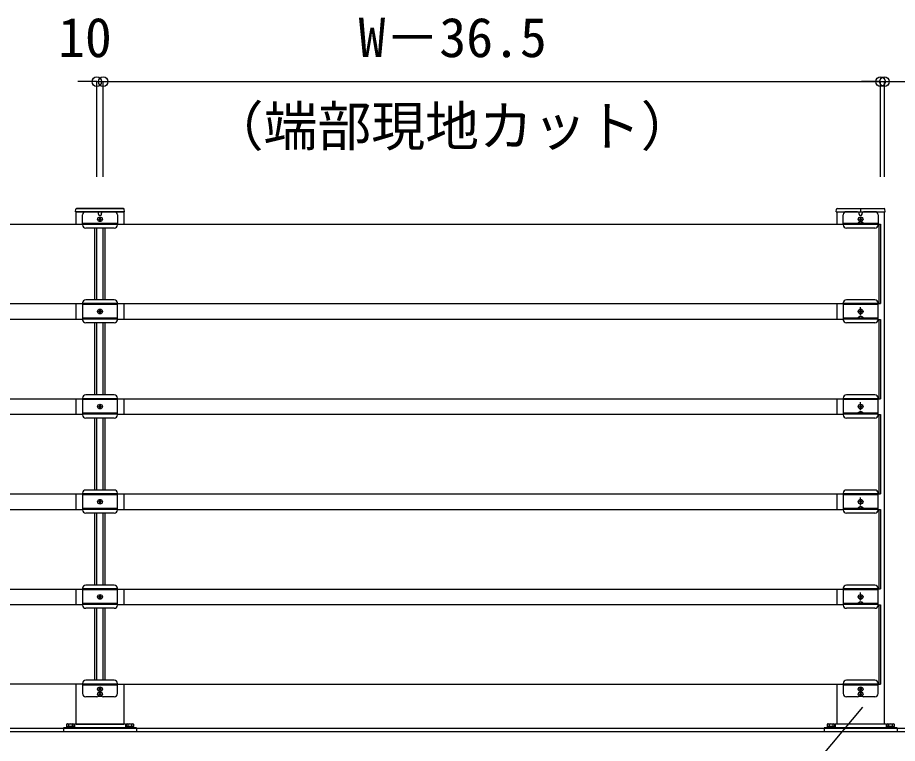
# Model space of a CAD drawing. Units: millimetres, scale not verified. Extents: x -4375 to 4375, y -6499 to 6473.
# Drawn here: x 373 to 1760, y 782 to 1927 of the extents above; entities that cross this region are included whole.
import ezdxf
from ezdxf.enums import TextEntityAlignment as Align

# ---------------------------------------------------------------- set-up
doc = ezdxf.new("R2010")
doc.units = ezdxf.units.MM
doc.header["$LTSCALE"] = 30
doc.layers.add('0-3_YKK_A1', color=4, linetype='Continuous')
doc.layers.add('0-4_YKK_D', color=6, linetype='Continuous')
doc.styles.add('ＭＳ ゴシック', font='')
doc.styles.get('ＭＳ ゴシック').set_extended_font_data('MS Gothic')

msp = doc.modelspace()

# ---------------------------------------------------------------- linework, layer by layer
at = {"layer": '0-3_YKK_A1'}
for p, q in [((464, 1620.8), (464.21, 1624.85)), ((465.21, 1625.8), (539.79, 1625.8)), ((539.79, 1625.8), (465.21, 1625.8)), ((541, 1620.8), (540.79, 1624.85)), ((1664, 1620.8), (1664.21, 1624.85)), ((1665.21, 1625.8), (1739.79, 1625.8)), ((1702.5, 1625.8), (1702.5, 1620.8)), ((465, 1600.8), (465, 1620.8)), ((475, 1599.8), (475, 1615.8)), ((497.75, 1620.8), (480, 1620.8)), ((500.25, 1616.8), (500.25, 1618.3)), ((504.75, 1616.8), (504.75, 1618.3)), ((525, 1620.8), (507.25, 1620.8)), ((530, 1615.8), (530, 1599.8)), ((540, 1620.8), (540, 1600.8)), ((1665, 1620.8), (1665, 1600.8)), ((1675, 1599.8), (1675, 1615.8)), ((1697.75, 1620.8), (1680, 1620.8)), ((1700.25, 1616.8), (1700.25, 1618.3)), ((1704.75, 1616.8), (1704.75, 1618.3)), ((1725, 1620.8), (1707.25, 1620.8)), ((1730, 1615.8), (1730, 1599.8)), ((1740, 812.8), (1740, 1620.8)), ((532.5, 1600.8), (2.5, 1600.8)), ((530, 1602.4), (475, 1602.4)), ((530, 1600.8), (475, 1600.8)), ((501.27, 1608.39), (500.45, 1608.39)), ((1675, 1600.8), (530, 1600.8)), ((1730, 1602.4), (1675, 1602.4)), ((1730, 1600.8), (1675, 1600.8)), ((1706.48, 1602.4), (1698.52, 1602.4)), ((1701.27, 1608.39), (1700.45, 1608.39)), ((1730, 1600.9), (1734, 1600.9)), ((1731, 1600.9), (1731, 1475.9)), ((1734, 1600.9), (1734, 1475.9)), ((525, 1594.8), (480, 1594.8)), ((494.5, 1481.9), (494.5, 1594.8)), ((497.5, 1481.9), (497.5, 1594.8)), ((507.5, 1481.9), (507.5, 1594.8)), ((510.5, 1481.9), (510.5, 1594.8)), ((1725, 1594.8), (1680, 1594.8)), ((2.5, 1475.8), (475, 1475.8)), ((465, 1450.8), (465, 1475.8)), ((475, 1476.9), (475, 1450.4)), ((530, 1475.9), (475, 1475.9)), ((530, 1474.4), (475, 1474.4)), ((525, 1481.9), (480, 1481.9)), ((530, 1450.4), (530, 1476.9)), ((530, 1475.8), (1675, 1475.8)), ((540, 1475.8), (540, 1450.8)), ((540, 1475.8), (540, 1450.8)), ((1665, 1475.8), (1665, 1450.8)), ((1675, 1476.9), (1675, 1450.4)), ((1730, 1475.9), (1675, 1475.9)), ((1730, 1474.4), (1675, 1474.4)), ((1725, 1481.9), (1680, 1481.9)), ((1730, 1450.4), (1730, 1476.9)), ((1730, 1475.9), (1734, 1475.9)), ((501.27, 1462.99), (500.45, 1462.99)), ((1701.27, 1462.99), (1700.45, 1462.99)), ((1702.5, 1457.65), (1702.5, 1470.15)), ((475, 1450.8), (2.5, 1450.8)), ((530, 1452.9), (475, 1452.9)), ((530, 1451.4), (475, 1451.4)), ((525, 1445.4), (480, 1445.4)), ((494.5, 1331.9), (494.5, 1445.4)), ((497.5, 1331.9), (497.5, 1445.4)), ((507.5, 1331.9), (507.5, 1445.4)), ((510.5, 1331.9), (510.5, 1445.4)), ((1675, 1450.8), (530, 1450.8)), ((1730, 1452.9), (1675, 1452.9)), ((1730, 1451.4), (1675, 1451.4)), ((1725, 1445.4), (1680, 1445.4)), ((1730, 1450.9), (1734, 1450.9)), ((1731, 1450.9), (1731, 1325.9)), ((1734, 1450.9), (1734, 1325.9)), ((2.5, 1325.8), (475, 1325.8)), ((465, 1300.8), (465, 1325.8)), ((475, 1326.9), (475, 1300.4)), ((530, 1325.9), (475, 1325.9)), ((530, 1324.4), (475, 1324.4)), ((525, 1331.9), (480, 1331.9)), ((530, 1300.4), (530, 1326.9)), ((530, 1325.8), (1675, 1325.8)), ((540, 1325.8), (540, 1300.8)), ((540, 1325.8), (540, 1300.8)), ((1665, 1325.8), (1665, 1300.8)), ((1675, 1326.9), (1675, 1300.4)), ((1730, 1325.9), (1675, 1325.9)), ((1730, 1324.4), (1675, 1324.4)), ((1725, 1331.9), (1680, 1331.9)), ((1702.5, 1307.65), (1702.5, 1320.15)), ((1730, 1300.4), (1730, 1326.9)), ((1730, 1325.9), (1734, 1325.9)), ((501.27, 1312.99), (500.45, 1312.99)), ((1701.27, 1312.99), (1700.45, 1312.99)), ((475, 1300.8), (2.5, 1300.8)), ((530, 1302.9), (475, 1302.9)), ((530, 1301.4), (475, 1301.4)), ((525, 1295.4), (480, 1295.4)), ((494.5, 1181.9), (494.5, 1295.4)), ((497.5, 1181.9), (497.5, 1295.4)), ((507.5, 1181.9), (507.5, 1295.4)), ((510.5, 1181.9), (510.5, 1295.4)), ((1675, 1300.8), (530, 1300.8)), ((1730, 1302.9), (1675, 1302.9)), ((1730, 1301.4), (1675, 1301.4)), ((1725, 1295.4), (1680, 1295.4)), ((1730, 1300.9), (1734, 1300.9)), ((1731, 1300.9), (1731, 1175.9)), ((1734, 1300.9), (1734, 1175.9)), ((525, 1181.9), (480, 1181.9)), ((1725, 1181.9), (1680, 1181.9)), ((2.5, 1175.8), (475, 1175.8)), ((465, 1150.8), (465, 1175.8)), ((475, 1176.9), (475, 1150.4)), ((530, 1175.9), (475, 1175.9)), ((530, 1174.4), (475, 1174.4)), ((530, 1150.4), (530, 1176.9)), ((530, 1175.8), (1675, 1175.8)), ((540, 1175.8), (540, 1150.8)), ((540, 1175.8), (540, 1150.8)), ((1665, 1175.8), (1665, 1150.8)), ((1675, 1176.9), (1675, 1150.4)), ((1730, 1175.9), (1675, 1175.9)), ((1730, 1174.4), (1675, 1174.4)), ((1702.5, 1157.65), (1702.5, 1170.15)), ((1730, 1150.4), (1730, 1176.9)), ((1730, 1175.9), (1734, 1175.9)), ((530, 1152.9), (475, 1152.9)), ((501.27, 1162.99), (500.45, 1162.99)), ((1730, 1152.9), (1675, 1152.9)), ((1701.27, 1162.99), (1700.45, 1162.99)), ((475, 1150.8), (2.5, 1150.8)), ((530, 1151.4), (475, 1151.4)), ((525, 1145.4), (480, 1145.4)), ((494.5, 1031.9), (494.5, 1145.4)), ((497.5, 1031.9), (497.5, 1145.4)), ((507.5, 1031.9), (507.5, 1145.4)), ((510.5, 1031.9), (510.5, 1145.4)), ((1675, 1150.8), (530, 1150.8)), ((1730, 1151.4), (1675, 1151.4)), ((1725, 1145.4), (1680, 1145.4)), ((1730.01, 1150.9), (1734, 1150.9)), ((1731, 1150.9), (1731, 1025.9)), ((1734, 1150.9), (1734, 1025.9)), ((525, 1031.9), (480, 1031.9)), ((1725, 1031.9), (1680, 1031.9)), ((2.5, 1025.8), (475, 1025.8)), ((465, 1000.8), (465, 1025.8)), ((475, 1026.9), (475, 1000.4)), ((530, 1025.9), (475, 1025.9)), ((530, 1024.4), (475, 1024.4)), ((530, 1000.4), (530, 1026.9)), ((530, 1025.8), (1675, 1025.8)), ((540, 1025.8), (540, 1000.8)), ((540, 1025.8), (540, 1000.8)), ((1665, 1025.8), (1665, 1000.8)), ((1675, 1026.9), (1675, 1000.4)), ((1730, 1025.9), (1675, 1025.9)), ((1730, 1024.4), (1675, 1024.4)), ((1702.5, 1007.65), (1702.5, 1020.15)), ((1730, 1000.4), (1730, 1026.9)), ((1730, 1025.9), (1734, 1025.9)), ((475, 1000.8), (2.5, 1000.8)), ((530, 1002.9), (475, 1002.9)), ((530, 1001.4), (475, 1001.4)), ((501.27, 1012.99), (500.45, 1012.99)), ((1675, 1000.8), (530, 1000.8)), ((1730, 1002.9), (1675, 1002.9)), ((1730, 1001.4), (1675, 1001.4)), ((1701.27, 1012.99), (1700.45, 1012.99)), ((1730, 1000.9), (1734, 1000.9)), ((1731, 1000.9), (1731, 875.9)), ((1734, 1000.9), (1734, 875.9)), ((525, 995.4), (480, 995.4)), ((494.5, 881.8), (494.5, 995.4)), ((497.5, 881.8), (497.5, 995.4)), ((507.5, 881.8), (507.5, 995.4)), ((510.5, 881.8), (510.5, 995.4)), ((1725, 995.4), (1680, 995.4)), ((475, 875.8), (2.5, 875.8)), ((465, 812.8), (465, 875.8)), ((475, 876.8), (475, 860.8)), ((530, 875.8), (475, 875.8)), ((525, 881.8), (480, 881.8)), ((530, 860.8), (530, 876.8)), ((530, 875.8), (1675, 875.8)), ((540, 875.8), (540, 812.8)), ((540, 875.8), (540, 812.8)), ((1665, 875.8), (1665, 812.8)), ((1675, 876.8), (1675, 860.8)), ((1730, 875.8), (1675, 875.8)), ((1725, 881.8), (1680, 881.8)), ((1730, 860.8), (1730, 876.8)), ((1730, 875.9), (1734, 875.9)), ((530, 874.2), (475, 874.2)), ((501.27, 868.21), (500.45, 868.21)), ((1730, 874.2), (1675, 874.2)), ((1701.27, 868.21), (1700.45, 868.21)), ((497.75, 855.8), (480, 855.8)), ((501.27, 860.21), (500.45, 860.21)), ((525, 855.8), (507.25, 855.8)), ((1697.75, 855.8), (1680, 855.8)), ((1701.27, 860.21), (1700.45, 860.21)), ((1725, 855.8), (1707.25, 855.8)), ((1824.5, 805.8), (-1824.5, 805.8)), ((560, 806.8), (445, 806.8)), ((445, 806.8), (445, 805.8)), ((445, 805.8), (445, 800.8)), ((450.5, 813), (449.73, 812.55)), ((449.73, 812.55), (449.73, 809)), ((449.73, 809), (461.27, 809)), ((450.5, 813), (460.5, 813)), ((452.61, 812.55), (452.61, 809)), ((458.39, 812.55), (458.39, 809)), ((460.5, 813), (461.27, 812.55)), ((461.27, 812.55), (461.27, 809)), ((542.5, 812.8), (462.5, 812.8)), ((462.5, 812.8), (462.5, 806.8)), ((465, 812.8), (540, 812.8)), ((542.5, 812.8), (542.5, 806.8)), ((544.5, 813), (543.73, 812.55)), ((543.73, 812.55), (543.73, 809)), ((543.73, 809), (555.27, 809)), ((544.5, 813), (554.5, 813)), ((546.61, 812.55), (546.61, 809)), ((552.39, 812.55), (552.39, 809)), ((554.5, 813), (555.27, 812.55)), ((555.27, 812.55), (555.27, 809)), ((560, 806.8), (560, 805.8)), ((560, 805.8), (560, 800.8)), ((1760, 806.8), (1645, 806.8)), ((1645, 806.8), (1645, 805.8)), ((1645, 805.8), (1645, 800.8)), ((1650.5, 813), (1649.73, 812.55)), ((1649.73, 812.55), (1649.73, 809)), ((1649.73, 809), (1661.27, 809)), ((1650.5, 813), (1660.5, 813)), ((1652.61, 812.55), (1652.61, 809)), ((1658.39, 812.55), (1658.39, 809)), ((1660.5, 813), (1661.27, 812.55)), ((1661.27, 812.55), (1661.27, 809)), ((1742.5, 812.8), (1662.5, 812.8)), ((1662.5, 812.8), (1662.5, 806.8)), ((1742.5, 812.8), (1742.5, 806.8)), ((1744.5, 813), (1743.73, 812.55)), ((1743.73, 812.55), (1743.73, 809)), ((1743.73, 809), (1755.27, 809)), ((1744.5, 813), (1754.5, 813)), ((1746.61, 812.55), (1746.61, 809)), ((1752.39, 812.55), (1752.39, 809)), ((1754.5, 813), (1755.27, 812.55)), ((1755.27, 812.55), (1755.27, 809)), ((1760, 806.8), (1760, 805.8)), ((1760, 805.8), (1760, 800.8)), ((1824.5, 800.8), (-1824.5, 800.8))]:
    msp.add_line(p, q, dxfattribs=at)
for points in [[(464, 1620.8), (541, 1620.8), (540.79, 1624.85)], [(541, 1620.8), (464, 1620.8), (464.21, 1624.85)], [(1664, 1620.8), (1741, 1620.8), (1740.79, 1624.85)], [(502.09, 1610.03), (502.09, 1610.85), (502.91, 1610.85), (502.91, 1610.03)], [(1702.09, 1610.03), (1702.09, 1610.85), (1702.91, 1610.85), (1702.91, 1610.03)], [(500.45, 1608.39), (500.45, 1609.21), (501.27, 1609.21)], [(502.91, 1607.57), (502.91, 1606.75), (502.09, 1606.75), (502.09, 1607.57)], [(503.73, 1609.21), (504.55, 1609.21), (504.55, 1608.39), (503.73, 1608.39)], [(1700.42, 1604.48), (1701.35, 1602.61), (1701.75, 1602.4)], [(1700.45, 1608.39), (1700.45, 1609.21), (1701.27, 1609.21)], [(1702.91, 1607.57), (1702.91, 1606.75), (1702.09, 1606.75), (1702.09, 1607.57)], [(1704.57, 1604.48), (1703.64, 1602.61), (1703.25, 1602.4)], [(1703.73, 1609.21), (1704.55, 1609.21), (1704.55, 1608.39), (1703.73, 1608.39)], [(500.45, 1462.99), (500.45, 1463.81), (501.27, 1463.81)], [(502.09, 1464.63), (502.09, 1465.45), (502.91, 1465.45), (502.91, 1464.63)], [(502.91, 1462.17), (502.91, 1461.35), (502.09, 1461.35), (502.09, 1462.17)], [(503.73, 1463.81), (504.55, 1463.81), (504.55, 1462.99), (503.73, 1462.99)], [(1700.45, 1462.99), (1700.45, 1463.81), (1701.27, 1463.81)], [(1702.09, 1464.63), (1702.09, 1465.45), (1702.91, 1465.45), (1702.91, 1464.63)], [(1702.91, 1462.17), (1702.91, 1461.35), (1702.09, 1461.35), (1702.09, 1462.17)], [(1703.73, 1463.81), (1704.55, 1463.81), (1704.55, 1462.99), (1703.73, 1462.99)], [(1700.42, 1454.98), (1701.35, 1453.11), (1701.75, 1452.9)], [(1704.57, 1454.98), (1703.64, 1453.11), (1703.25, 1452.9)], [(500.45, 1312.99), (500.45, 1313.81), (501.27, 1313.81)], [(502.09, 1314.63), (502.09, 1315.45), (502.91, 1315.45), (502.91, 1314.63)], [(502.91, 1312.17), (502.91, 1311.35), (502.09, 1311.35), (502.09, 1312.17)], [(503.73, 1313.81), (504.55, 1313.81), (504.55, 1312.99), (503.73, 1312.99)], [(1700.42, 1304.98), (1701.35, 1303.11), (1701.75, 1302.9)], [(1700.45, 1312.99), (1700.45, 1313.81), (1701.27, 1313.81)], [(1702.09, 1314.63), (1702.09, 1315.45), (1702.91, 1315.45), (1702.91, 1314.63)], [(1702.91, 1312.17), (1702.91, 1311.35), (1702.09, 1311.35), (1702.09, 1312.17)], [(1704.57, 1304.98), (1703.64, 1303.11), (1703.25, 1302.9)], [(1703.73, 1313.81), (1704.55, 1313.81), (1704.55, 1312.99), (1703.73, 1312.99)], [(500.45, 1162.99), (500.45, 1163.81), (501.27, 1163.81)], [(502.09, 1164.63), (502.09, 1165.45), (502.91, 1165.45), (502.91, 1164.63)], [(502.91, 1162.17), (502.91, 1161.35), (502.09, 1161.35), (502.09, 1162.17)], [(503.73, 1163.81), (504.55, 1163.81), (504.55, 1162.99), (503.73, 1162.99)], [(1700.42, 1154.98), (1701.35, 1153.11), (1701.75, 1152.9)], [(1700.45, 1162.99), (1700.45, 1163.81), (1701.27, 1163.81)], [(1702.09, 1164.63), (1702.09, 1165.45), (1702.91, 1165.45), (1702.91, 1164.63)], [(1702.91, 1162.17), (1702.91, 1161.35), (1702.09, 1161.35), (1702.09, 1162.17)], [(1704.57, 1154.98), (1703.64, 1153.11), (1703.25, 1152.9)], [(1703.73, 1163.81), (1704.55, 1163.81), (1704.55, 1162.99), (1703.73, 1162.99)], [(500.45, 1012.99), (500.45, 1013.81), (501.27, 1013.81)], [(502.09, 1014.63), (502.09, 1015.45), (502.91, 1015.45), (502.91, 1014.63)], [(503.73, 1013.81), (504.55, 1013.81), (504.55, 1012.99), (503.73, 1012.99)], [(1700.45, 1012.99), (1700.45, 1013.81), (1701.27, 1013.81)], [(1702.09, 1014.63), (1702.09, 1015.45), (1702.91, 1015.45), (1702.91, 1014.63)], [(1703.73, 1013.81), (1704.55, 1013.81), (1704.55, 1012.99), (1703.73, 1012.99)], [(502.91, 1012.17), (502.91, 1011.35), (502.09, 1011.35), (502.09, 1012.17)], [(1700.42, 1004.98), (1701.35, 1003.11), (1701.75, 1002.9)], [(1702.91, 1012.17), (1702.91, 1011.35), (1702.09, 1011.35), (1702.09, 1012.17)], [(1704.57, 1004.98), (1703.64, 1003.11), (1703.25, 1002.9)], [(500.45, 868.21), (500.45, 867.39), (501.27, 867.39)], [(502.91, 869.03), (502.91, 869.85), (502.09, 869.85), (502.09, 869.03)], [(502.09, 866.57), (502.09, 865.75), (502.91, 865.75), (502.91, 866.57)], [(502.91, 861.03), (502.91, 861.85), (502.09, 861.85), (502.09, 861.03)], [(503.73, 867.39), (504.55, 867.39), (504.55, 868.21), (503.73, 868.21)], [(1700.45, 868.21), (1700.45, 867.39), (1701.27, 867.39)], [(1702.91, 869.03), (1702.91, 869.85), (1702.09, 869.85), (1702.09, 869.03)], [(1702.09, 866.57), (1702.09, 865.75), (1702.91, 865.75), (1702.91, 866.57)], [(1702.91, 861.03), (1702.91, 861.85), (1702.09, 861.85), (1702.09, 861.03)], [(1703.73, 867.39), (1704.55, 867.39), (1704.55, 868.21), (1703.73, 868.21)], [(500.45, 860.21), (500.45, 859.39), (501.27, 859.39)], [(502.09, 858.57), (502.09, 857.75), (502.91, 857.75), (502.91, 858.57)], [(503.73, 859.39), (504.55, 859.39), (504.55, 860.21), (503.73, 860.21)], [(1700.45, 860.21), (1700.45, 859.39), (1701.27, 859.39)], [(1702.09, 858.57), (1702.09, 857.75), (1702.91, 857.75), (1702.91, 858.57)], [(1703.73, 859.39), (1704.55, 859.39), (1704.55, 860.21), (1703.73, 860.21)]]:
    msp.add_lwpolyline(points, dxfattribs=at)
for points in [[(449, 807.8), (449, 806.8), (462, 806.8), (462, 807.8)], [(449.92, 807.8), (461.07, 807.8), (461.07, 809), (449.92, 809)], [(543, 807.8), (543, 806.8), (556, 806.8), (556, 807.8)], [(543.92, 807.8), (555.07, 807.8), (555.07, 809), (543.92, 809)], [(1649, 807.8), (1649, 806.8), (1662, 806.8), (1662, 807.8)], [(1649.92, 807.8), (1661.07, 807.8), (1661.07, 809), (1649.92, 809)], [(1743, 807.8), (1743, 806.8), (1756, 806.8), (1756, 807.8)], [(1743.92, 807.8), (1755.07, 807.8), (1755.07, 809), (1743.92, 809)]]:
    msp.add_lwpolyline(points, close=True, dxfattribs=at)
for centre in [(502.5, 1608.8), (1702.5, 1608.8), (502.5, 1463.4), (1702.5, 1463.4), (502.5, 1313.4), (1702.5, 1313.4), (502.5, 1163.4), (1702.5, 1163.4), (502.5, 1013.4), (1702.5, 1013.4), (502.5, 867.8), (502.5, 859.8), (1702.5, 867.8), (1702.5, 859.8)]:
    msp.add_circle(centre, 3.75, dxfattribs=at)
for centre, radius, start, end in [((465.21, 1624.8), 1, 90, 177), ((465.21, 1624.8), 1, 90, 177), ((539.79, 1624.8), 1, 3, 90), ((539.79, 1624.8), 1, 3, 90), ((1665.21, 1624.8), 1, 90, 177), ((1739.79, 1624.8), 1, 3, 90), ((480, 1615.8), 5, 90, 180), ((497.75, 1618.3), 2.5, 0, 90), ((502.5, 1616.8), 2.25, 180, 0), ((507.25, 1618.3), 2.5, 90, 180), ((525, 1615.8), 5, 0, 90), ((1680, 1615.8), 5, 90, 180), ((1697.75, 1618.3), 2.5, 0, 90), ((1702.5, 1616.8), 2.25, 180, 0), ((1707.25, 1618.3), 2.5, 90, 180), ((1725, 1615.8), 5, 0, 90), ((480, 1599.8), 5, 180, 270), ((501.27, 1610.03), 0.82, 270, 0), ((501.27, 1607.57), 0.82, 0, 90), ((503.73, 1610.03), 0.82, 180, 270), ((503.73, 1607.57), 0.82, 90, 180), ((525, 1599.8), 5, 270, 0), ((1680, 1599.8), 5, 180, 270), ((1698.52, 1602.67), 0.274, 142.28591, 270), ((1702.5, 1599.6), 5.3, 37.71409, 142.28591), ((1701.27, 1610.03), 0.82, 270, 0), ((1701.27, 1607.57), 0.82, 0, 90), ((1703.73, 1610.03), 0.82, 180, 270), ((1703.73, 1607.57), 0.82, 90, 180), ((1706.48, 1602.67), 0.274, 270, 37.71409), ((1725, 1599.8), 5, 270, 0), ((480, 1476.9), 5, 90, 180), ((525, 1476.9), 5, 0, 90), ((1680, 1476.9), 5, 90, 180), ((1725, 1476.9), 5, 0, 90), ((501.27, 1464.63), 0.82, 270, 0), ((501.27, 1462.17), 0.82, 0, 90), ((503.73, 1464.63), 0.82, 180, 270), ((503.73, 1462.17), 0.82, 90, 180), ((1701.27, 1464.63), 0.82, 270, 0), ((1701.27, 1462.17), 0.82, 0, 90), ((1703.73, 1464.63), 0.82, 180, 270), ((1703.73, 1462.17), 0.82, 90, 180), ((480, 1450.4), 5, 180, 270), ((525, 1450.4), 5, 270, 0), ((1680, 1450.4), 5, 180, 270), ((1698.52, 1453.17), 0.274, 142.28591, 270), ((1702.5, 1450.1), 5.3, 37.71409, 142.28591), ((1706.48, 1453.17), 0.274, 270, 37.71409), ((1725, 1450.4), 5, 270, 0), ((480, 1326.9), 5, 90, 180), ((525, 1326.9), 5, 0, 90), ((1680, 1326.9), 5, 90, 180), ((1725, 1326.9), 5, 0, 90), ((501.27, 1314.63), 0.82, 270, 0), ((501.27, 1312.17), 0.82, 0, 90), ((503.73, 1314.63), 0.82, 180, 270), ((503.73, 1312.17), 0.82, 90, 180), ((1702.5, 1300.1), 5.3, 37.71409, 142.28591), ((1701.27, 1314.63), 0.82, 270, 0), ((1701.27, 1312.17), 0.82, 0, 90), ((1703.73, 1314.63), 0.82, 180, 270), ((1703.73, 1312.17), 0.82, 90, 180), ((480, 1300.4), 5, 180, 270), ((525, 1300.4), 5, 270, 0), ((1680, 1300.4), 5, 180, 270), ((1698.52, 1303.17), 0.274, 142.28591, 270), ((1706.48, 1303.17), 0.274, 270, 37.71409), ((1725, 1300.4), 5, 270, 0), ((480, 1176.9), 5, 90, 180), ((525, 1176.9), 5, 0, 90), ((1680, 1176.9), 5, 90, 180), ((1725, 1176.9), 5, 0, 90), ((501.27, 1164.63), 0.82, 270, 0), ((501.27, 1162.17), 0.82, 0, 90), ((503.73, 1164.63), 0.82, 180, 270), ((503.73, 1162.17), 0.82, 90, 180), ((1698.52, 1153.17), 0.274, 142.28591, 270), ((1702.5, 1150.1), 5.3, 37.71409, 142.28591), ((1701.27, 1164.63), 0.82, 270, 0), ((1701.27, 1162.17), 0.82, 0, 90), ((1703.73, 1164.63), 0.82, 180, 270), ((1703.73, 1162.17), 0.82, 90, 180), ((1706.48, 1153.17), 0.274, 270, 37.71409), ((480, 1150.4), 5, 180, 270), ((525, 1150.4), 5, 270, 0), ((1680, 1150.4), 5, 180, 270), ((1725, 1150.4), 5, 270, 0), ((480, 1026.9), 5, 90, 180), ((525, 1026.9), 5, 0, 90), ((1680, 1026.9), 5, 90, 180), ((1725, 1026.9), 5, 0, 90), ((501.27, 1014.63), 0.82, 270, 0), ((503.73, 1014.63), 0.82, 180, 270), ((1701.27, 1014.63), 0.82, 270, 0), ((1703.73, 1014.63), 0.82, 180, 270), ((480, 1000.4), 5, 180, 270), ((501.27, 1012.17), 0.82, 0, 90), ((503.73, 1012.17), 0.82, 90, 180), ((525, 1000.4), 5, 270, 0), ((1680, 1000.4), 5, 180, 270), ((1698.52, 1003.17), 0.274, 142.28591, 270), ((1702.5, 1000.1), 5.3, 37.71409, 142.28591), ((1701.27, 1012.17), 0.82, 0, 90), ((1703.73, 1012.17), 0.82, 90, 180), ((1706.48, 1003.17), 0.274, 270, 37.71409), ((1725, 1000.4), 5, 270, 0), ((480, 876.8), 5, 90, 180), ((525, 876.8), 5, 0, 90), ((1680, 876.8), 5, 90, 180), ((1725, 876.8), 5, 0, 90), ((480, 860.8), 5, 180, 270), ((501.27, 869.03), 0.82, 270, 0), ((501.27, 866.57), 0.82, 0, 90), ((501.27, 861.03), 0.82, 270, 0), ((503.73, 869.03), 0.82, 180, 270), ((503.73, 866.57), 0.82, 90, 180), ((503.73, 861.03), 0.82, 180, 270), ((525, 860.8), 5, 270, 0), ((1680, 860.8), 5, 180, 270), ((1701.27, 869.03), 0.82, 270, 0), ((1701.27, 866.57), 0.82, 0, 90), ((1701.27, 861.03), 0.82, 270, 0), ((1703.73, 869.03), 0.82, 180, 270), ((1703.73, 866.57), 0.82, 90, 180), ((1703.73, 861.03), 0.82, 180, 270), ((1725, 860.8), 5, 270, 0), ((497.75, 858.3), 2.5, 270, 330.56993), ((501.27, 858.57), 0.82, 0, 90), ((503.73, 858.57), 0.82, 90, 180), ((507.25, 858.3), 2.5, 209.43007, 270), ((1697.75, 858.3), 2.5, 270, 330.56993), ((1701.27, 858.57), 0.82, 0, 90), ((1703.73, 858.57), 0.82, 90, 180), ((1707.25, 858.3), 2.5, 209.43007, 270), ((451.17, 810.44), 2.56, 55.61708, 124.38292), ((455.5, 803.45), 9.55, 72.41276, 107.58724), ((459.83, 810.44), 2.56, 55.61708, 124.38292), ((545.17, 810.44), 2.56, 55.61708, 124.38292), ((549.5, 803.45), 9.55, 72.41276, 107.58724), ((553.83, 810.44), 2.56, 55.61708, 124.38292), ((1651.17, 810.44), 2.56, 55.61708, 124.38292), ((1655.5, 803.45), 9.55, 72.41276, 107.58724), ((1659.83, 810.44), 2.56, 55.61708, 124.38292), ((1745.17, 810.44), 2.56, 55.61708, 124.38292), ((1749.5, 803.45), 9.55, 72.41276, 107.58724), ((1753.83, 810.44), 2.56, 55.61708, 124.38292)]:
    msp.add_arc(centre, radius, start, end, dxfattribs=at)
at = {"layer": '0-4_YKK_D'}
for p, q in [((497.5, 1825.8), (467.5, 1825.8)), ((497.5, 1825.8), (467.61, 1825.8)), ((497.5, 1675.8), (497.5, 1826.8)), ((497.5, 1675.8), (497.5, 1826.8)), ((497.5, 1825.8), (507.5, 1825.8)), ((507.5, 1675.8), (507.5, 1826.8)), ((507.5, 1675.8), (507.5, 1826.8)), ((507.5, 1825.8), (537.5, 1825.8)), ((507.5, 1825.8), (1734, 1825.8)), ((1734, 1825.8), (1704, 1825.8)), ((1734, 1675.8), (1734, 1826.8)), ((1734, 1675.8), (1734, 1826.8)), ((1734, 1825.8), (1740, 1825.8)), ((1740, 1675.8), (1740, 1826.8)), ((1740, 1825.8), (1888.3, 1825.8))]:
    msp.add_line(p, q, dxfattribs=at)
msp.add_lwpolyline([(1705.56, 839.48), (1390.32, 463.8), (932.45, 463.8)], dxfattribs=at)
for centre in [(497.5, 1825.8), (497.5, 1825.8), (507.5, 1825.8), (507.5, 1825.8), (1734, 1825.8), (1734, 1825.8), (1740, 1825.8)]:
    msp.add_circle(centre, 7.5, dxfattribs=at)

# ---------------------------------------------------------------- texts
at = {"layer": '0-4_YKK_D', "style": 'ＭＳ ゴシック'}
for s, p in [('10', (436.34, 1845.8)), ('W－36.5', (910.42, 1845.8)), ('（端部現地カット）', (675.47, 1705.83))]:
    msp.add_text(s, height=62.32, dxfattribs=at).set_placement(p, align=Align.BOTTOM_LEFT)

doc.saveas('drawing.dxf')
